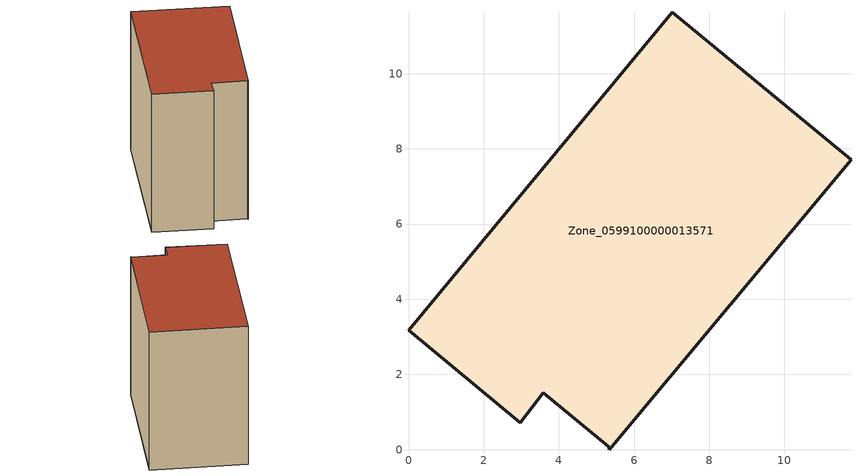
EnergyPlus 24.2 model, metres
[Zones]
Zone_0599100000013571
 floor ground (C_G): 5.33,0.08 3.59,1.51 2.97,0.71 0,3.18 7.01,11.63 11.77,7.71 5.34,0 z0
 wall outside (C_F): 3.59,1.51 5.33,0.08 5.34,0 11.77,7.71 7.01,11.63 0,3.18 2.97,0.71 3.59,1.51 z0:9.66
 roof outside (C_R): 5.34,0 11.77,7.71 7.01,11.63 0,3.18 2.97,0.71 3.59,1.51 5.33,0.08 z9.66
[BUILDING]
Pand.0599100000013571: North Axis=0; Terrain=City; Loads Convergence Tolerance Value=0.04; Temperature Convergence Tolerance Value=0.4; Solar Distribution=FullExterior; Maximum Number of Warmup Days=25; Minimum Number of Warmup Days=1
[Site:Location]
Rotterdam.The.Hague.AP_ZH_NLD Design_Conditions: Latitude=51.96; Longitude=4.45; Time Zone=1; Elevation=-4.5
[SITE:GROUNDTEMPERATURE:BUILDINGSURFACE]
18, 18, 18, 18, 18, 18, 18, 18, 18, 18, 18, 18
[MATERIAL] Thermal Absorptance=0.9; Solar Absorptance=0.7; Visible Absorptance=0.7
Name | Roughness | Thickness | Conductivity | Density | Specific Heat
G.TI.1946 | MediumSmooth | 0.15 | 1 | 540 | 1210
F.TI.1946 | Rough | 0.3 | 0.857143 | 1920 | 840
R.TI.1946 | MediumRough | 0.2 | 0.1 | 1500 | 1000
[CONSTRUCTION]
C_G: G.TI.1946
C_F: F.TI.1946
C_R: R.TI.1946
[ZONE]
Zone_0599100000013571: Type=1; Multiplier=1; Ceiling Height=Autocalculate; Volume=Autocalculate; Floor Area=autocalculate; Part of Total Floor Area=Yes
[ZONEINFILTRATION:DESIGNFLOWRATE]
Infil_Zone_0599100000013571: Zone or ZoneList or Space or SpaceList=Zone_0599100000013571; Schedule=AlwaysOn; Design Flow Rate Calculation Method=Flow/Area; Flow Rate per Floor Area=0.003; Constant Term Coefficient=1; Temperature Term Coefficient=0; Velocity Term Coefficient=0; Velocity Squared Term Coefficient=0
[HVACTEMPLATE:ZONE:IDEALLOADSAIRSYSTEM]
Zone_0599100000013571: Maximum Heating Supply Air Temperature=50; Minimum Cooling Supply Air Temperature=13; Maximum Heating Supply Air Humidity Ratio=0.0156; Minimum Cooling Supply Air Humidity Ratio=0.0077; Heating Limit=NoLimit; Cooling Limit=NoLimit; Dehumidification Control Type=ConstantSensibleHeatRatio; Cooling Sensible Heat Ratio=0.7; Dehumidification Setpoint=60; Humidification Control Type=None; Humidification Setpoint=30; Outdoor Air Method=None; Outdoor Air Flow Rate per Person=0.00944; Outdoor Air Flow Rate per Zone Floor Area=0; Outdoor Air Flow Rate per Zone=0; Demand Controlled Ventilation Type=None; Outdoor Air Economizer Type=NoEconomizer; Heat Recovery Type=None; Sensible Heat Recovery Effectiveness=0.7; Latent Heat Recovery Effectiveness=0.65
[ZONECONTROL:THERMOSTAT]
ThermostatControl_Zone_0599100000013571: Zone or ZoneList=Zone_0599100000013571; Control Type Schedule=DualSetpointControlType; Control 1=Thermostat_Zone_0599100000013571; Temperature Difference Between Cutout And Setpoint=0
[THERMOSTATSETPOINT:DUALSETPOINT]
Thermostat_Zone_0599100000013571: Heating Setpoint Temperature Schedule=HeatingSetpoint_Zone_0599100000013571; Cooling Setpoint Temperature Schedule=CoolingSetpoint_Zone_0599100000013571
[SCHEDULE:COMPACT]
HeatingSetpoint_Zone_0599100000013571: Through: 12/31, For: AllDays, Until: 24:00, 21
CoolingSetpoint_Zone_0599100000013571: Through: 12/31, For: AllDays, Until: 24:00, 24
DualSetpointControlType: Through: 12/31, For: AllDays, Until: 24:00, 4
AlwaysOn: Through: 12/31, For: AllDays, Until: 24:00, 1
